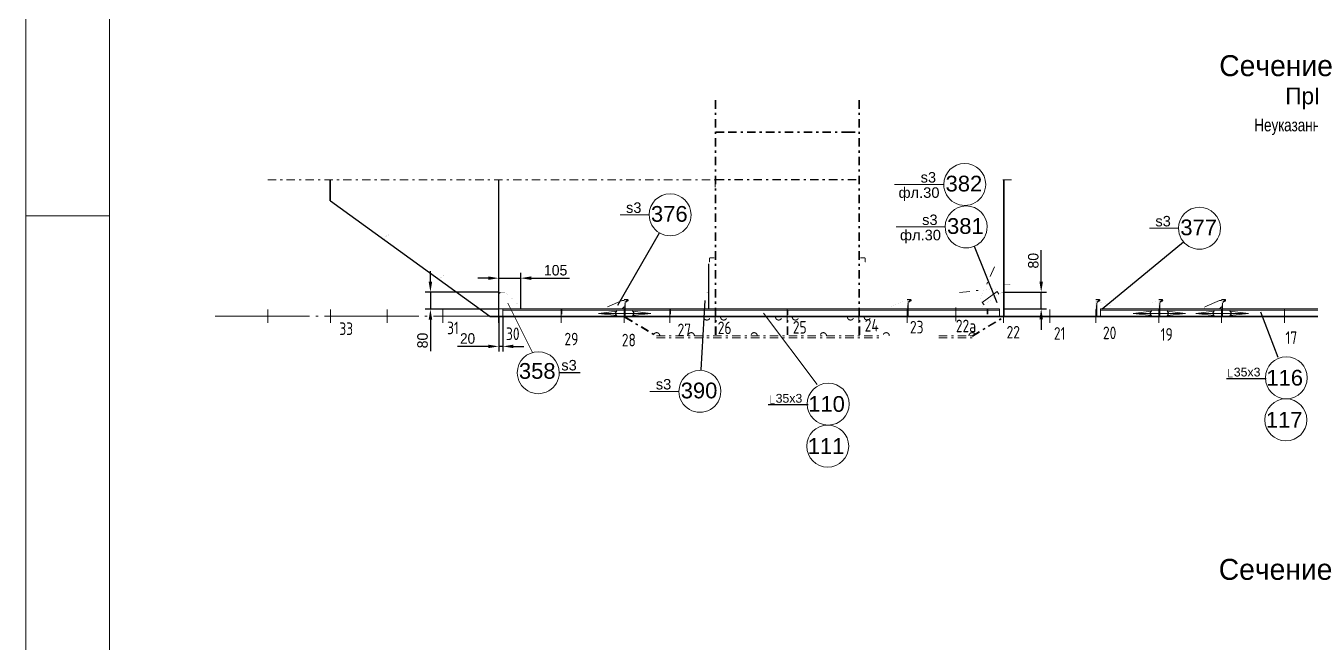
# Model space of a CAD drawing. Header units: millimetres. Extents: x 149544 to 197467, y -3118 to 25363.
# Drawn here: x 168631 to 174764, y 14031 to 16976 of the extents above; entities that cross this region are included whole.
import ezdxf

# ---------------------------------------------------------------- set-up
doc = ezdxf.new("R2010")
doc.units = ezdxf.units.MM
doc.header["$MEASUREMENT"] = 0
for name, pattern in [('K5LT32768', [0]), ('K5LT32769', [0]), ('K5LT32781', [90, 40, -20, 10, -20]), ('K5LT32790', [520, 450, -30, 10, -30]), ('K5LT32791', [0]), ('K5LT32793', [10, 5, -5]), ('K5LT32794', [10, 5, -5]), ('K5LT32795', [75, 50, -25])]:
    doc.linetypes.add(name, pattern=pattern)
doc.layers.add('pen_035', color=1, linetype='Continuous')
doc.layers.add('pen_7', color=1, linetype='Continuous')
doc.styles.add('KTEXTSTYLE', font='GOST_AU.SHX', dxfattribs={"width": 0.96, "height": 5})
doc.styles.add('style5', font='arial.ttf', dxfattribs={"height": 3})
doc.dimstyles.new('PB20', dxfattribs={"dimscale": 20, "dimtxt": 2.5, "dimasz": 2.5, "dimexe": 1.25, "dimexo": 0, "dimtad": 1, "dimdec": 0, "dimtxsty": 'Standard', "dimcen": 2.5, "dimclrd": 7, "dimclre": 7, "dimclrt": 4, "dimadec": 0, "dimazin": 0, "dimtfac": 1, "dimtdec": 0, "dimtmove": 0, "dimatfit": 3, "dimfxl": 1.25, "dimarcsym": 0})
doc.dimstyles.new('PB5', dxfattribs={"dimscale": 20, "dimtxt": 2.5, "dimasz": 2.5, "dimexe": 1.25, "dimexo": 0, "dimtad": 1, "dimdec": 0, "dimlfac": 0.25, "dimtxsty": 'Standard', "dimcen": 2.5, "dimclrd": 7, "dimclre": 7, "dimclrt": 4, "dimadec": 0, "dimazin": 0, "dimtfac": 1, "dimtdec": 0, "dimtmove": 0, "dimatfit": 3, "dimfxl": 1.25, "dimarcsym": 0})

# ---------------------------------------------------------------- blocks, each defined once
blk = doc.blocks.new('*D2410')
at = {"color": 7, "lineweight": -2}
for p, q in [((170887.8, 15590.7), (170887.8, 15422.1)), ((170907.8, 15590.7), (170907.8, 15422.1)), ((170837.8, 15447.1), (170690.4, 15447.1)), ((170907.8, 15447.1), (170887.8, 15447.1)), ((170957.8, 15447.1), (171007.8, 15447.1))]:
    blk.add_line(p, q, dxfattribs=at)
at = {"color": 7}
for points in [[(170837.8, 15455.4), (170837.8, 15438.8), (170887.8, 15447.1)], [(170957.8, 15455.4), (170957.8, 15438.8), (170907.8, 15447.1)]]:
    blk.add_solid(points, dxfattribs=at)
at = {"layer": 'Defpoints', "color": 0}
for p in [(170887.8, 15590.7), (170907.8, 15590.7), (170887.8, 15447.1)]:
    blk.add_point(p, dxfattribs=at)
at = {"color": 4, "insert": (170739.1, 15484.6), "char_height": 50, "attachment_point": 5}
blk.add_mtext('\\H50.0;\\W0.965;\\Q0;\\H50.0;\\W0.965;\\Q0;\\Q0;20', dxfattribs=at)
blk = doc.blocks.new('U343')
at = {"layer": 'pen_035', "color": 1, "linetype": 'K5LT32769', "lineweight": 18, "true_color": 0xff0000}
for p, q in [((-160574, 346.6), (-160579, 283.3)), ((-160574, 346.6), (-160574, 283.3)), ((-160579, 283.3), (-160574, 283.3))]:
    blk.add_line(p, q, dxfattribs=at)
blk = doc.blocks.new('U344')
at = {"layer": 'pen_035', "color": 1, "linetype": 'K5LT32769', "lineweight": 18, "true_color": 0xff0000}
for p in [(-160572, 350.1), (-160562, 355.8)]:
    blk.add_line(p, (-160560.7, 357), dxfattribs=at)
blk = doc.blocks.new('U345')
at = {"layer": 'pen_035', "color": 1, "linetype": 'K5LT32769', "lineweight": 18, "true_color": 0xff0000}
for p in [(-160572, 350.1), (-160560.7, 357)]:
    blk.add_line(p, (-160560.1, 358.6), dxfattribs=at)
blk = doc.blocks.new('U346')
at = {"layer": 'pen_035', "color": 1, "linetype": 'K5LT32769', "lineweight": 18, "true_color": 0xff0000}
for p in [(-160572, 350.1), (-160560.1, 358.6)]:
    blk.add_line(p, (-160560.1, 360.3), dxfattribs=at)
blk = doc.blocks.new('U347')
at = {"layer": 'pen_035', "color": 1, "linetype": 'K5LT32769', "lineweight": 18, "true_color": 0xff0000}
for p in [(-160573.1, 349.2), (-160560.1, 360.3)]:
    blk.add_line(p, (-160560.9, 361.9), dxfattribs=at)
blk = doc.blocks.new('U348')
at = {"layer": 'pen_035', "color": 1, "linetype": 'K5LT32769', "lineweight": 18, "true_color": 0xff0000}
for p in [(-160573.1, 349.2), (-160560.9, 361.9)]:
    blk.add_line(p, (-160562.3, 362.9), dxfattribs=at)
blk = doc.blocks.new('U349')
at = {"layer": 'pen_035', "color": 1, "linetype": 'K5LT32769', "lineweight": 18, "true_color": 0xff0000}
blk.add_line((-160579, 283.3), (-160574, 346.6), dxfattribs=at)
blk = doc.blocks.new('U350')
at = {"layer": 'pen_035', "color": 1, "linetype": 'K5LT32769', "lineweight": 18, "true_color": 0xff0000}
for p in [(-160562.3, 362.9), (-160564, 363.3)]:
    blk.add_line(p, (-160579, 363.3), dxfattribs=at)
blk = doc.blocks.new('U351')
at = {"layer": 'pen_035', "color": 1, "linetype": 'K5LT32769', "lineweight": 18, "true_color": 0xff0000}
for p, q in [((-161174, 346.6), (-161179, 283.3)), ((-161174, 346.6), (-161174, 283.3)), ((-161179, 283.3), (-161174, 283.3))]:
    blk.add_line(p, q, dxfattribs=at)
blk = doc.blocks.new('U352')
at = {"layer": 'pen_035', "color": 1, "linetype": 'K5LT32769', "lineweight": 18, "true_color": 0xff0000}
for p in [(-161172, 350.1), (-161162, 355.8)]:
    blk.add_line(p, (-161160.7, 357), dxfattribs=at)
blk = doc.blocks.new('U353')
at = {"layer": 'pen_035', "color": 1, "linetype": 'K5LT32769', "lineweight": 18, "true_color": 0xff0000}
for p in [(-161172, 350.1), (-161160.7, 357)]:
    blk.add_line(p, (-161160.1, 358.6), dxfattribs=at)
blk = doc.blocks.new('U354')
at = {"layer": 'pen_035', "color": 1, "linetype": 'K5LT32769', "lineweight": 18, "true_color": 0xff0000}
for p in [(-161172, 350.1), (-161160.1, 358.6)]:
    blk.add_line(p, (-161160.1, 360.3), dxfattribs=at)
blk = doc.blocks.new('U355')
at = {"layer": 'pen_035', "color": 1, "linetype": 'K5LT32769', "lineweight": 18, "true_color": 0xff0000}
for p in [(-161173.1, 349.2), (-161160.1, 360.3)]:
    blk.add_line(p, (-161160.9, 361.9), dxfattribs=at)
blk = doc.blocks.new('U356')
at = {"layer": 'pen_035', "color": 1, "linetype": 'K5LT32769', "lineweight": 18, "true_color": 0xff0000}
for p in [(-161173.1, 349.2), (-161160.9, 361.9)]:
    blk.add_line(p, (-161162.3, 362.9), dxfattribs=at)
blk = doc.blocks.new('U357')
at = {"layer": 'pen_035', "color": 1, "linetype": 'K5LT32769', "lineweight": 18, "true_color": 0xff0000}
blk.add_line((-161179, 283.3), (-161174, 346.6), dxfattribs=at)
blk = doc.blocks.new('U358')
at = {"layer": 'pen_035', "color": 1, "linetype": 'K5LT32769', "lineweight": 18, "true_color": 0xff0000}
for p in [(-161162.3, 362.9), (-161164, 363.3)]:
    blk.add_line(p, (-161179, 363.3), dxfattribs=at)
blk = doc.blocks.new('U367')
at = {"layer": 'pen_035', "color": 1, "linetype": 'K5LT32769', "lineweight": 18, "true_color": 0xff0000}
for p, q in [((-163194, 346.6), (-163199, 283.3)), ((-163194, 346.6), (-163194, 283.3)), ((-163199, 283.3), (-163194, 283.3))]:
    blk.add_line(p, q, dxfattribs=at)
blk = doc.blocks.new('U368')
at = {"layer": 'pen_035', "color": 1, "linetype": 'K5LT32769', "lineweight": 18, "true_color": 0xff0000}
for p in [(-163192, 350.1), (-163182, 355.8)]:
    blk.add_line(p, (-163180.7, 357), dxfattribs=at)
blk = doc.blocks.new('U369')
at = {"layer": 'pen_035', "color": 1, "linetype": 'K5LT32769', "lineweight": 18, "true_color": 0xff0000}
for p in [(-163192, 350.1), (-163180.7, 357)]:
    blk.add_line(p, (-163180.1, 358.6), dxfattribs=at)
blk = doc.blocks.new('U370')
at = {"layer": 'pen_035', "color": 1, "linetype": 'K5LT32769', "lineweight": 18, "true_color": 0xff0000}
for p in [(-163192, 350.1), (-163180.1, 358.6)]:
    blk.add_line(p, (-163180.1, 360.3), dxfattribs=at)
blk = doc.blocks.new('U371')
at = {"layer": 'pen_035', "color": 1, "linetype": 'K5LT32769', "lineweight": 18, "true_color": 0xff0000}
for p in [(-163193.1, 349.2), (-163180.1, 360.3)]:
    blk.add_line(p, (-163180.9, 361.9), dxfattribs=at)
blk = doc.blocks.new('U372')
at = {"layer": 'pen_035', "color": 1, "linetype": 'K5LT32769', "lineweight": 18, "true_color": 0xff0000}
for p in [(-163193.1, 349.2), (-163180.9, 361.9)]:
    blk.add_line(p, (-163182.3, 362.9), dxfattribs=at)
blk = doc.blocks.new('U373')
at = {"layer": 'pen_035', "color": 1, "linetype": 'K5LT32769', "lineweight": 18, "true_color": 0xff0000}
blk.add_line((-163199, 283.3), (-163194, 346.6), dxfattribs=at)
blk = doc.blocks.new('U374')
at = {"layer": 'pen_035', "color": 1, "linetype": 'K5LT32769', "lineweight": 18, "true_color": 0xff0000}
for p in [(-163182.3, 362.9), (-163184, 363.3)]:
    blk.add_line(p, (-163199, 363.3), dxfattribs=at)
blk = doc.blocks.new('U51')
at = {"layer": 'pen_035', "color": 1, "linetype": 'K5LT32769', "lineweight": 18, "true_color": 0xff0000}
for p, q in [((-178361.7, -1344.1), (-178345, -1344.5)), ((-178361.7, -1344.1), (-178346.7, -1344.1)), ((-178345, -1344.5), (-178346.7, -1344.1))]:
    blk.add_line(p, q, dxfattribs=at)
blk = doc.blocks.new('U52')
at = {"layer": 'pen_035', "color": 1, "linetype": 'K5LT32769', "lineweight": 18, "true_color": 0xff0000}
for p in [(-178354.7, -1357.3), (-178344.7, -1351.6)]:
    blk.add_line(p, (-178343.4, -1350.4), dxfattribs=at)
blk = doc.blocks.new('U53')
at = {"layer": 'pen_035', "color": 1, "linetype": 'K5LT32769', "lineweight": 18, "true_color": 0xff0000}
for p in [(-178354.7, -1357.3), (-178343.4, -1350.4)]:
    blk.add_line(p, (-178342.8, -1348.8), dxfattribs=at)
blk = doc.blocks.new('U54')
at = {"layer": 'pen_035', "color": 1, "linetype": 'K5LT32769', "lineweight": 18, "true_color": 0xff0000}
for p in [(-178354.7, -1357.3), (-178342.8, -1348.8)]:
    blk.add_line(p, (-178342.9, -1347.1), dxfattribs=at)
blk = doc.blocks.new('U55')
at = {"layer": 'pen_035', "color": 1, "linetype": 'K5LT32769', "lineweight": 18, "true_color": 0xff0000}
for p in [(-178355.8, -1358.2), (-178342.9, -1347.1)]:
    blk.add_line(p, (-178343.7, -1345.5), dxfattribs=at)
blk = doc.blocks.new('U56')
at = {"layer": 'pen_035', "color": 1, "linetype": 'K5LT32769', "lineweight": 18, "true_color": 0xff0000}
for p in [(-178355.8, -1358.2), (-178343.7, -1345.5)]:
    blk.add_line(p, (-178345, -1344.5), dxfattribs=at)
blk = doc.blocks.new('U57')
at = {"layer": 'pen_035', "color": 1, "linetype": 'K5LT32769', "lineweight": 18, "true_color": 0xff0000}
blk.add_line((-178361.7, -1424.1), (-178356.7, -1360.8), dxfattribs=at)
blk = doc.blocks.new('U58')
at = {"layer": 'pen_035', "color": 1, "linetype": 'K5LT32769', "lineweight": 18, "true_color": 0xff0000}
for p in [(-178361.7, -1424.1), (-178356.7, -1424.1)]:
    blk.add_line(p, (-178356.7, -1360.8), dxfattribs=at)
blk = doc.blocks.new('*D2471')
at = {"color": 7, "lineweight": -2}
for p, q in [((170561.8, 15755.9), (170561.8, 15805.9)), ((170885.4, 15705.9), (170536.8, 15705.9)), ((170561.8, 15705.9), (170561.8, 15625.1)), ((170889.3, 15625.1), (170536.8, 15625.1)), ((170561.8, 15575.1), (170561.8, 15425.1))]:
    blk.add_line(p, q, dxfattribs=at)
at = {"color": 7}
for points in [[(170553.5, 15755.9), (170570.2, 15755.9), (170561.8, 15705.9)], [(170553.5, 15575.1), (170570.2, 15575.1), (170561.8, 15625.1)]]:
    blk.add_solid(points, dxfattribs=at)
at = {"layer": 'Defpoints', "color": 0}
for p in [(170885.4, 15705.9), (170561.8, 15625.1), (170889.3, 15625.1)]:
    blk.add_point(p, dxfattribs=at)
at = {"color": 4, "insert": (170524.3, 15475.1), "char_height": 50, "attachment_point": 5, "rotation": 90}
blk.add_mtext('80', dxfattribs=at)
blk = doc.blocks.new('*D2472')
at = {"color": 7, "lineweight": -2}
for p, q in [((170837.7, 15772.5), (170787.7, 15772.5)), ((170887.7, 15626.7), (170887.7, 15797.5)), ((170887.7, 15772.5), (170992.4, 15772.5)), ((170992.4, 15625.9), (170992.4, 15797.5)), ((171042.4, 15772.5), (171225.8, 15772.5))]:
    blk.add_line(p, q, dxfattribs=at)
at = {"color": 7}
for points in [[(170837.7, 15780.8), (170837.7, 15764.1), (170887.7, 15772.5)], [(171042.4, 15780.8), (171042.4, 15764.1), (170992.4, 15772.5)]]:
    blk.add_solid(points, dxfattribs=at)
at = {"layer": 'Defpoints', "color": 0}
for p in [(170992.4, 15772.5), (170887.7, 15626.7), (170992.4, 15625.9)]:
    blk.add_point(p, dxfattribs=at)
at = {"color": 4, "insert": (171159.1, 15810), "char_height": 50, "attachment_point": 5}
blk.add_mtext('105', dxfattribs=at)
blk = doc.blocks.new('*D2485')
at = {"color": 7, "lineweight": -2}
for p, q in [((173475.2, 15755.7), (173475.2, 15905.7)), ((173295.8, 15705.7), (173500.2, 15705.7)), ((173475.2, 15625.7), (173475.2, 15705.7)), ((173295.8, 15625.7), (173500.2, 15625.7)), ((173475.2, 15575.7), (173475.2, 15525.7))]:
    blk.add_line(p, q, dxfattribs=at)
at = {"color": 7}
for points in [[(173466.9, 15755.7), (173483.6, 15755.7), (173475.2, 15705.7)], [(173466.9, 15575.7), (173483.6, 15575.7), (173475.2, 15625.7)]]:
    blk.add_solid(points, dxfattribs=at)
at = {"layer": 'Defpoints', "color": 0}
for p in [(173295.8, 15705.7), (173475.2, 15705.7), (173295.8, 15625.7)]:
    blk.add_point(p, dxfattribs=at)
at = {"color": 4, "insert": (173437.7, 15855.7), "char_height": 50, "attachment_point": 5, "rotation": 90}
blk.add_mtext('80', dxfattribs=at)

msp = doc.modelspace()

# ---------------------------------------------------------------- hatches: boundary and pattern name
for points in [[(171485.8, 15590.7), (171490.8, 15590.7), (171490.8, 15654), (171491, 15655.3), (171491.7, 15656.5), (171492.8, 15657.4), (171502.8, 15663.2), (171504.1, 15664.4), (171504.7, 15666), (171504.7, 15667.7), (171503.9, 15669.2), (171502.5, 15670.3), (171500.8, 15670.7), (171485.8, 15670.7)], [(172835.8, 15590.7), (172840.8, 15590.7), (172840.8, 15654), (172841, 15655.3), (172841.7, 15656.5), (172842.8, 15657.4), (172852.8, 15663.2), (172854.1, 15664.4), (172854.7, 15666), (172854.7, 15667.7), (172853.9, 15669.2), (172852.5, 15670.3), (172850.8, 15670.7), (172835.8, 15670.7)], [(173735.8, 15590.7), (173740.8, 15590.7), (173740.8, 15654), (173741, 15655.3), (173741.7, 15656.5), (173742.8, 15657.4), (173752.8, 15663.2), (173754.1, 15664.4), (173754.7, 15666), (173754.7, 15667.7), (173753.9, 15669.2), (173752.5, 15670.3), (173750.8, 15670.7), (173735.8, 15670.7)], [(174035.8, 15590.7), (174040.8, 15590.7), (174040.8, 15654), (174041, 15655.3), (174041.7, 15656.5), (174042.8, 15657.4), (174052.8, 15663.2), (174054.1, 15664.4), (174054.7, 15666), (174054.7, 15667.7), (174053.9, 15669.2), (174052.5, 15670.3), (174050.8, 15670.7), (174035.8, 15670.7)], [(174335.8, 15590.7), (174340.8, 15590.7), (174340.8, 15654), (174341, 15655.3), (174341.7, 15656.5), (174342.8, 15657.4), (174352.8, 15663.2), (174354.1, 15664.4), (174354.7, 15666), (174354.7, 15667.7), (174353.9, 15669.2), (174352.5, 15670.3), (174350.8, 15670.7), (174335.8, 15670.7)]]:
    msp.add_hatch(color=0).paths.add_polyline_path(points)

# ---------------------------------------------------------------- linework, layer by layer
at = {"color": 7, "linetype": 'K5LT32768', "lineweight": 18}
for p, q in [((168631.3, 22010.1), (168631.3, 10130.1)), ((168631.3, 16070.1), (169031.3, 16070.1))]:
    msp.add_line(p, q, dxfattribs=at)
at = {"color": 1, "linetype": 'K5LT32769', "lineweight": 18, "true_color": 0xff0000}
msp.add_line((169031.3, 21910.1), (169031.3, 10230.1), dxfattribs=at)
at = {"color": 0, "linetype": 'K5LT32781', "lineweight": 18}
for p, q in [((171920.8, 15590.7), (171920.8, 16622.4)), ((171922.8, 15590.7), (171922.8, 16622.4)), ((172605.8, 15590.7), (172605.8, 16622.4)), ((172607.8, 15590.7), (172607.8, 16622.4)), ((171922.8, 16469.7), (171982.3, 16469.7)), ((171922.8, 16466.7), (171982.3, 16466.7)), ((171982.3, 16469.7), (172548.5, 16469.7)), ((171982.3, 16466.7), (172548.5, 16466.7)), ((172548.5, 16469.7), (172605.8, 16469.7)), ((172548.5, 16466.7), (172605.8, 16466.7)), ((169785.8, 16240.7), (171920.8, 16240.7)), ((171920.8, 16240.7), (171920.8, 16205.7)), ((171922.8, 16243.7), (172605.8, 16243.7)), ((171922.8, 16240.7), (172605.8, 16240.7)), ((173292.8, 16240.7), (173337.8, 16240.7)), ((171891.8, 15850.7), (171890.8, 15850.7)), ((171892.8, 15866.7), (171892.8, 15851.7)), ((171915.8, 15868.7), (171894.8, 15868.7)), ((172612.8, 15868.7), (172633.8, 15868.7)), ((172635.8, 15866.7), (172635.8, 15851.7)), ((172636.8, 15850.7), (172637.8, 15850.7)), ((171489.3, 15585.1), (171639.3, 15495.1)), ((171490.8, 15587.7), (171640.8, 15497.7)), ((171920.8, 15502.2), (171920.8, 15583.2)), ((171920.8, 15502.2), (171920.8, 15583.2)), ((171924.8, 15502.2), (171924.8, 15583.2)), ((171924.8, 15502.2), (171924.8, 15583.2)), ((172262.8, 15502.2), (172262.8, 15583.2)), ((172262.8, 15502.2), (172262.8, 15583.2)), ((172266.8, 15502.2), (172266.8, 15583.2)), ((172266.8, 15502.2), (172266.8, 15583.2)), ((172605.8, 15502.2), (172605.8, 15583.2)), ((172605.8, 15502.2), (172605.8, 15583.2)), ((172609.8, 15502.2), (172609.8, 15583.2)), ((172609.8, 15502.2), (172609.8, 15583.2)), ((173145.8, 15497.7), (173295.8, 15587.7)), ((173147.3, 15495.1), (173297.3, 15585.1)), ((171640.8, 15497.7), (172708.6, 15497.7)), ((171640.8, 15487.7), (172708.6, 15487.7)), ((172987, 15497.7), (173145.8, 15497.7)), ((172987, 15487.7), (173145.8, 15487.7))]:
    msp.add_line(p, q, dxfattribs=at)
at = {"color": 0, "linetype": 'K5LT32791', "lineweight": 18}
for p, q in [((170081.8, 16140.7), (170081.8, 16240.7)), ((170085.8, 16240.7), (170085.8, 16205.7)), ((170085.8, 16140.7), (170085.8, 16240.7)), ((170885.8, 15590.7), (170885.8, 16240.7)), ((170887.8, 15590.7), (170887.8, 16240.7)), ((173295.8, 15590.7), (173295.8, 16240.7)), ((173297.8, 15590.7), (173297.8, 16240.7)), ((170084.6, 16139), (170844.6, 15589)), ((170085.8, 16140.7), (170845.8, 15590.7)), ((170845.8, 15590.7), (173068.8, 15590.7)), ((170845.8, 15590.7), (173068.8, 15590.7)), ((170845.8, 15587.7), (173068.8, 15587.7)), ((172987, 15590.7), (178020, 15590.7)), ((172987, 15590.7), (178785.6, 15590.7)), ((172987, 15587.7), (178785.6, 15587.7))]:
    msp.add_line(p, q, dxfattribs=at)
at = {"color": 0, "linetype": 'K5LT32768', "lineweight": 18}
for p, q in [((173010.5, 16219.5), (172776.1, 16219.5)), ((171605.2, 16074.9), (171466.6, 16074.9)), ((173017.5, 16017.1), (172783.1, 16017.1)), ((174130.2, 16010.6), (173991.5, 16010.6)), ((173231.7, 15780.7), (173251.7, 15826.5)), ((173135.2, 15709.6), (173085.5, 15704)), ((173174.9, 15714), (173165, 15712.9)), ((173215.6, 15744), (173219.7, 15753.2)), ((171048.4, 15417.6), (170930.3, 15653.8)), ((169785.8, 15558.7), (169785.8, 15622.7)), ((170085.8, 15558.7), (170085.8, 15622.7)), ((170355.8, 15558.7), (170355.8, 15622.7)), ((170620.8, 15558.7), (170620.8, 15622.7)), ((170885.8, 15558.7), (170885.8, 15622.7)), ((171185.8, 15558.7), (171185.8, 15622.7)), ((171450.8, 15615.6), (171363.3, 15604.7)), ((171363.3, 15604.7), (171613.3, 15604.7)), ((171450.8, 15593.7), (171363.3, 15604.7)), ((171450.8, 15615.6), (171442.1, 15604.7)), ((171450.8, 15593.7), (171442.1, 15604.7)), ((171485.8, 15558.7), (171485.8, 15622.7)), ((171525.8, 15615.6), (171613.3, 15604.7)), ((171525.8, 15615.6), (171534.6, 15604.7)), ((171525.8, 15593.7), (171613.3, 15604.7)), ((171525.8, 15593.7), (171534.6, 15604.7)), ((171703.8, 15558.7), (171703.8, 15622.7)), ((171920.8, 15558.7), (171920.8, 15622.7)), ((172151.2, 15605.4), (172405.9, 15265.8)), ((172262.8, 15558.7), (172262.8, 15622.7)), ((172605.8, 15558.7), (172605.8, 15622.7)), ((172835.8, 15558.7), (172835.8, 15622.7)), ((173068.8, 15568.2), (173068.8, 15632.2)), ((173295.8, 15558.7), (173295.8, 15622.7)), ((173515.8, 15558.7), (173515.8, 15622.7)), ((173735.8, 15558.7), (173735.8, 15622.7)), ((174000.8, 15615.6), (173913.3, 15604.7)), ((173913.3, 15604.7), (174163.3, 15604.7)), ((174000.8, 15593.7), (173913.3, 15604.7)), ((174000.8, 15615.6), (173992.1, 15604.7)), ((174000.8, 15593.7), (173992.1, 15604.7)), ((174035.8, 15558.7), (174035.8, 15622.7)), ((174035.8, 15558.7), (174035.8, 15622.7)), ((174075.8, 15615.6), (174163.3, 15604.7)), ((174075.8, 15615.6), (174084.6, 15604.7)), ((174075.8, 15593.7), (174163.3, 15604.7)), ((174075.8, 15593.7), (174084.6, 15604.7)), ((174300.8, 15615.6), (174213.3, 15604.7)), ((174213.3, 15604.7), (174463.3, 15604.7)), ((174300.8, 15593.7), (174213.3, 15604.7)), ((174300.8, 15615.6), (174292.1, 15604.7)), ((174300.8, 15593.7), (174292.1, 15604.7)), ((174335.8, 15558.7), (174335.8, 15622.7)), ((174375.8, 15615.6), (174463.3, 15604.7)), ((174375.8, 15615.6), (174384.6, 15604.7)), ((174375.8, 15593.7), (174463.3, 15604.7)), ((174375.8, 15593.7), (174384.6, 15604.7)), ((174635.8, 15558.7), (174635.8, 15622.7)), ((171747.1, 15232.8), (171608.5, 15232.8))]:
    msp.add_line(p, q, dxfattribs=at)
at = {"color": 0, "linetype": 'K5LT32769', "lineweight": 18}
for p, q in [((173304.8, 16240.7), (173327.8, 16240.7)), ((173264.8, 15708.8), (173194, 15656.6)), ((173273.7, 15696.8), (173264.8, 15708.8)), ((171475.8, 15665.7), (171405.8, 15635.7)), ((171485.8, 15665.7), (171475.8, 15665.7)), ((173202.9, 15644.6), (173194, 15656.6)), ((174325.8, 15665.7), (174255.8, 15635.7)), ((174335.8, 15665.7), (174325.8, 15665.7)), ((170887.8, 15625.7), (170992.8, 15625.7)), ((170907.8, 15625.7), (173068.8, 15625.7)), ((170907.8, 15590.7), (170907.8, 15625.7)), ((170907.8, 15620.4), (173068.8, 15620.4)), ((171185.8, 15600.2), (171185.8, 15625.9)), ((171188.8, 15600.2), (171188.8, 15625.9)), ((171475.8, 15625.7), (171485.8, 15635.7)), ((171703.8, 15600.2), (171703.8, 15625.9)), ((171706.8, 15600.2), (171706.8, 15625.9)), ((172835.8, 15600.2), (172835.8, 15625.9)), ((172838.8, 15600.2), (172838.8, 15625.9)), ((172987, 15625.7), (173275.8, 15625.7)), ((172987, 15620.4), (173275.8, 15620.4)), ((173217.8, 15600.2), (173217.8, 15625.9)), ((173220.8, 15600.2), (173220.8, 15625.9)), ((173275.8, 15590.7), (173275.8, 15625.7)), ((173737.8, 15600.2), (173737.8, 15625.9)), ((173740.8, 15600.2), (173740.8, 15625.9)), ((173757.8, 15625.7), (175515.8, 15625.7)), ((173757.8, 15590.7), (173757.8, 15625.7)), ((173757.8, 15620.4), (175515.8, 15620.4)), ((174325.8, 15625.7), (174335.8, 15635.7)), ((174337.8, 15600.2), (174337.8, 15625.9)), ((174340.8, 15600.2), (174340.8, 15625.9))]:
    msp.add_line(p, q, dxfattribs=at)
at = {"color": 7}
for p, q in [((171455, 15644.2), (171655, 15988.5)), ((173765.8, 15625.7), (174154.4, 15945.3)), ((173155.2, 15924.5), (173264.3, 15656.4)), ((171888.8, 15840.1), (171888.8, 15625.7)), ((171853.5, 15334.6), (171872.6, 15665.4)), ((174605.9, 15393.7), (174522.1, 15610.1)), ((171173.8, 15322.4), (171276.8, 15322.4))]:
    msp.add_line(p, q, dxfattribs=at)
at = {"color": 0, "linetype": 'K5LT32790', "lineweight": 18}
for p, q in [((169535.8, 15590.7), (173068.8, 15590.7)), ((172987, 15590.7), (180165.8, 15590.7))]:
    msp.add_line(p, q, dxfattribs=at)
at = {"color": 0, "linetype": 'K5LT32795', "lineweight": 18}
for p, q in [((172262.8, 15597.2), (172262.8, 15618.7)), ((172266.8, 15597.2), (172266.8, 15618.7))]:
    msp.add_line(p, q, dxfattribs=at)
for p, q in [((174358.7, 15294.5), (174548.7, 15294.5)), ((172173.2, 15169.3), (172363.2, 15169.3))]:
    msp.add_line(p, q)
at = {"color": 0, "linetype": 'K5LT32794', "const_width": 0.18}
for points in [[(171920.8, 16375.1), (171920.8, 16369.7), (171820.8, 16369.7), (171820.8, 16375.1), (171920.8, 16375.1)], [(171920.8, 15870.7), (171920.8, 15869.7), (171920.5, 15869), (171919.8, 15868.7), (171894.8, 15868.7), (171893.8, 15868.4), (171893.1, 15867.7), (171892.8, 15866.7), (171892.8, 15851.7), (171892.5, 15851), (171891.8, 15850.7), (171890.8, 15850.7), (171890.8, 15870.7), (171920.8, 15870.7)], [(172607.8, 15870.7), (172607.8, 15869.7), (172608.1, 15869), (172608.8, 15868.7), (172633.8, 15868.7), (172634.8, 15868.4), (172635.5, 15867.7), (172635.8, 15866.7), (172635.8, 15851.7), (172636.1, 15851), (172636.8, 15850.7), (172637.8, 15850.7), (172637.8, 15870.7), (172607.8, 15870.7)]]:
    msp.add_lwpolyline(points, dxfattribs=at)
at = {"color": 0, "linetype": 'K5LT32791', "const_width": 0.18}
msp.add_lwpolyline([(170085.8, 16240.7), (170085.8, 16239.7), (170085.8, 16140.7), (170093.4, 16135.2), (170845.8, 15590.7)], dxfattribs=at)
at = {"color": 0, "linetype": 'K5LT32769', "const_width": 0.18}
for points in [[(173297.8, 16065.7), (173297.8, 16064.7), (173298.1, 16064), (173298.8, 16063.7), (173323.8, 16063.7), (173324.8, 16063.4), (173325.5, 16062.7), (173325.8, 16061.7), (173325.8, 16046.7), (173326.1, 16046), (173326.8, 16045.7), (173327.8, 16045.7), (173327.8, 16065.7), (173297.8, 16065.7)], [(170337.8, 15958.3), (170338.6, 15957.7), (170339.4, 15957.5), (170340, 15957.9), (170354.7, 15978.2), (170355.5, 15978.8), (170356.5, 15979), (170357.5, 15978.6), (170369.6, 15969.8), (170370.4, 15969.7), (170371, 15970.1), (170371.6, 15970.9), (170355.4, 15982.6), (170337.8, 15958.3)], [(171885.8, 15840.1), (171888.8, 15840.1), (171888.8, 15872.1), (171920.8, 15872.1), (171920.8, 15875.1), (171885.8, 15875.1), (171885.8, 15840.1)], [(170602.8, 15766.5), (170603.6, 15765.9), (170604.4, 15765.8), (170605, 15766.2), (170619.7, 15786.4), (170620.5, 15787.1), (170621.5, 15787.2), (170622.5, 15786.9), (170634.6, 15778.1), (170635.4, 15777.9), (170636, 15778.3), (170636.6, 15779.1), (170620.4, 15790.8), (170602.8, 15766.5)], [(170887.8, 15705.7), (170887.8, 15706.7), (170888.1, 15707.4), (170888.8, 15707.7), (170913.8, 15707.7), (170914.8, 15707.9), (170915.5, 15708.7), (170915.8, 15709.7), (170915.8, 15724.7), (170916.1, 15725.4), (170916.8, 15725.7), (170917.8, 15725.7), (170917.8, 15705.7), (170887.8, 15705.7)], [(170992.8, 15625.7), (170992.8, 15635.7), (170917.8, 15705.7), (170894.8, 15705.7)], [(171879, 15625.7), (171889, 15635.7), (171889, 15705.7), (171879, 15705.7), (171809, 15635.7), (171809, 15625.7), (171879, 15625.7)], [(173295.8, 15705.7), (173285.8, 15705.7), (173190.8, 15635.7), (173190.8, 15625.7), (173295.8, 15625.7)], [(172835.8, 15665.7), (172825.8, 15665.7), (172755.8, 15635.7), (172755.8, 15625.7), (172825.8, 15625.7)], [(173740.8, 15625.7), (173820.8, 15625.7), (173820.8, 15635.7), (173750.8, 15660.7), (173740.8, 15660.7)], [(174035.8, 15665.7), (174025.8, 15665.7), (173955.8, 15635.7), (173955.8, 15625.7), (174025.8, 15625.7)], [(171405.8, 15635.7), (171405.8, 15625.7), (171475.8, 15625.7)], [(173515.8, 15590.7), (173518.8, 15590.7), (173518.8, 15622.7), (173550.8, 15622.7), (173550.8, 15625.7), (173515.8, 15625.7), (173515.8, 15590.7)], [(174255.8, 15635.7), (174255.8, 15625.7), (174325.8, 15625.7)]]:
    msp.add_lwpolyline(points, dxfattribs=at)
at = {"color": 0, "linetype": 'K5LT32793', "const_width": 0.18}
msp.add_lwpolyline([(173297.8, 15740.7), (173297.8, 15741.7), (173298.1, 15742.4), (173298.8, 15742.7), (173323.8, 15742.7), (173324.8, 15742.9), (173325.5, 15743.7), (173325.8, 15744.7), (173325.8, 15759.7), (173326.1, 15760.4), (173326.8, 15760.7), (173327.8, 15760.7), (173327.8, 15740.7), (173297.8, 15740.7)], dxfattribs=at)
at = {"color": 0, "linetype": 'K5LT32768', "const_width": 0.18}
for points in [[(173198.4, 15650.6), (173183.6, 15670.7), (173203.6, 15716.5)], [(173269.3, 15702.8), (173254.4, 15722.9), (173204.8, 15717.4)]]:
    msp.add_lwpolyline(points, dxfattribs=at)
at = {"color": 0, "linetype": 'K5LT32781', "const_width": 0.18}
for points in [[(173068.8, 15587.7), (171495.8, 15587.7), (171495.1, 15585.1)], [(173287.2, 15582.5), (173285.8, 15587.7), (172987, 15587.7)]]:
    msp.add_lwpolyline(points, dxfattribs=at)
at = {"const_width": 3}
for points in [[(174369.3, 15339.7), (174369.3, 15300.5), (174389, 15300.5)], [(172183.9, 15214.5), (172183.9, 15175.2), (172203.5, 15175.2)]]:
    msp.add_lwpolyline(points, dxfattribs=at)
at = {"color": 0, "linetype": 'K5LT32768', "lineweight": 18}
for centre in [(174644.6, 15297.3), (172459.2, 15172.1), (174642.3, 15096.7), (172456.9, 14971.5)]:
    msp.add_circle(centre, 100, dxfattribs=at)
for centre, start, end in [((173110.5, 16219.5), 0, 179.99998), ((173110.5, 16219.5), 179.99998, 0), ((171705.2, 16074.9), 0, 179.99998), ((171705.2, 16074.9), 179.99998, 0), ((173117.5, 16017.1), 0, 179.99998), ((174230.2, 16010.6), 0, 179.99998), ((173117.5, 16017.1), 179.99998, 0), ((174230.2, 16010.6), 179.99998, 0), ((171076.3, 15321.6), 0, 179.99998), ((171847.1, 15232.8), 0, 179.99998), ((171076.3, 15321.6), 179.99998, 0), ((171847.1, 15232.8), 179.99998, 0)]:
    msp.add_arc(centre, 100, start, end, dxfattribs=at)
at = {"color": 0, "linetype": 'K5LT32781', "lineweight": 18}
for centre, radius, start, end in [((171891.8, 15851.7), 1, 270, 0), ((171894.8, 15866.7), 2, 90, 180), ((172633.8, 15866.7), 2, 0, 90), ((172636.8, 15851.7), 1, 180, 270), ((171880.8, 15587.7), 15, 180.00001, 0), ((171960.8, 15587.7), 15, 180.00001, 0), ((172222.8, 15587.7), 15, 180.00001, 0), ((172302.8, 15587.7), 15, 180.00001, 0), ((172565.8, 15587.7), 15, 180.00001, 0), ((172645.8, 15587.7), 15, 180.00001, 0), ((171640.8, 15497.7), 15, 74.51849, 149.03559), ((171640.8, 15497.7), 15, 0.00044, 74.51848), ((171805.8, 15497.7), 15, 0, 180), ((172105.8, 15497.7), 15, 0, 180), ((172435.8, 15497.7), 15, 0, 180), ((172735.8, 15497.7), 15, 0, 180), ((173145.8, 15497.7), 15, 105.48148, 179.99872), ((173145.8, 15497.7), 15, 30.96445, 105.4815)]:
    msp.add_arc(centre, radius, start, end, dxfattribs=at)
at = {"color": 0, "linetype": 'K5LT32769', "lineweight": 18}
msp.add_arc((170887.8, 15705.7), 7, 270, 0, dxfattribs=at)

# ---------------------------------------------------------------- block references
at = {"color": 0}
for name, p in [('U374', (334684.8, 15307.4)), ('U367', (334684.8, 15307.4)), ('U373', (334684.8, 15307.4)), ('U372', (334684.8, 15307.4)), ('U371', (334684.8, 15307.4)), ('U370', (334684.8, 15307.4)), ('U369', (334684.8, 15307.4)), ('U368', (334684.8, 15307.4)), ('U51', (351197.5, 17014.8)), ('U57', (351197.5, 17014.8)), ('U58', (351197.5, 17014.8)), ('U56', (351197.5, 17014.8)), ('U55', (351197.5, 17014.8)), ('U54', (351197.5, 17014.8)), ('U53', (351197.5, 17014.8)), ('U52', (351197.5, 17014.8)), ('U358', (334914.8, 15307.4)), ('U351', (334914.8, 15307.4)), ('U357', (334914.8, 15307.4)), ('U356', (334914.8, 15307.4)), ('U355', (334914.8, 15307.4)), ('U354', (334914.8, 15307.4)), ('U353', (334914.8, 15307.4)), ('U352', (334914.8, 15307.4)), ('U51', (352397.5, 17014.8)), ('U57', (352397.5, 17014.8)), ('U58', (352397.5, 17014.8)), ('U56', (352397.5, 17014.8)), ('U55', (352397.5, 17014.8)), ('U54', (352397.5, 17014.8)), ('U53', (352397.5, 17014.8)), ('U52', (352397.5, 17014.8)), ('U350', (334914.8, 15307.4)), ('U343', (334914.8, 15307.4)), ('U349', (334914.8, 15307.4)), ('U348', (334914.8, 15307.4)), ('U347', (334914.8, 15307.4)), ('U346', (334914.8, 15307.4)), ('U345', (334914.8, 15307.4)), ('U344', (334914.8, 15307.4))]:
    msp.add_blockref(name, p, dxfattribs=at)

# ---------------------------------------------------------------- texts
at = {"color": 0, "char_height": 2.5, "attachment_point": 1, "style": 'KTEXTSTYLE'}
for s, insert in [('{\\H24x;\\W0.965;\\C6;24}', (172633.5, 15577.8)), ('{\\H24x;\\W0.965;\\C6;33}', (170127.3, 15561.3)), ('{\\H24x;\\W0.965;\\C6;31}', (170641.3, 15565.1)), ('{\\H24x;\\W0.965;\\C6;30}', (170922.3, 15537.2)), ('{\\H24x;\\W0.965;\\C6;27}', (171740.8, 15556)), ('{\\H24x;\\W0.965;\\C6;26}', (171932.4, 15565.6)), ('{\\H24x;\\W0.965;\\C6;25}', (172290.7, 15568)), ('{\\H24x;\\W0.965;\\C6;23}', (172849.1, 15568.9)), ('{\\H24x;\\W0.965;\\C6;22a}', (173068.1, 15574.7)), ('{\\H24x;\\W0.965;\\C6;22}', (173310.2, 15544.8)), ('{\\H24x;\\W0.965;\\C6;21}', (173535.7, 15539)), ('{\\H24x;\\W0.965;\\C6;20}', (173769.8, 15541.5)), ('{\\H24x;\\W0.965;\\C6;19}', (174044.9, 15534.3)), ('{\\H24x;\\W0.965;\\C6;17}', (174640.4, 15518.7)), ('{\\H24x;\\W0.965;\\C6;29}', (171201.1, 15512.2)), ('{\\H24x;\\W0.965;\\C6;28}', (171474.7, 15507.3))]:
    msp.add_mtext(s, dxfattribs=dict(at, insert=insert))
at = {"layer": 'pen_7', "color": 0, "style": 'style5'}
for s, height, width, p in [('Сечение ', 100, 0.965, (174324.5, 16736)), ('ПрБ ', 80, 0.965, (174639.5, 16601.7)), ('Неуказанную сварку см', 60, 0.765, (174491.9, 16472.7)), ('Сечение ', 100, 0.965, (174322.2, 14333.9))]:
    msp.add_text(s, height=height, dxfattribs=dict(at, width=width)).set_placement(p)
for s, height, p in [('s3', 50, (172900.2, 16228.4)), ('фл.30', 50, (172794.7, 16155.6)), ('s3', 50, (171494.9, 16083.8)), ('s3', 50, (172907.2, 16026)), ('s3', 50, (174019.9, 16019.4)), ('фл.30', 50, (172801.7, 15953.1)), ('s3', 50, (171186.2, 15332.5)), ('35х3', 42, (174393.9, 15303.7)), ('s3', 50, (171636.8, 15241.7)), ('35х3', 42, (172208.5, 15178.5))]:
    msp.add_text(s, height=height, dxfattribs=at).set_placement(p)
at = {"layer": 'pen_7', "color": 2, "style": 'style5'}
for s, p in [('382', (173019.2, 16186.1)), ('376', (171613.9, 16041.5)), ('381', (173026.2, 15983.7)), ('377', (174138.9, 15977.2)), ('358', (170984, 15292.7)), ('116', (174549.3, 15260.3)), ('390', (171755.8, 15199.4)), ('110', (172363.8, 15135.1)), ('117', (174547, 15059.7)), ('111', (172361.5, 14934.5))]:
    msp.add_text(s, height=75, dxfattribs=at).set_placement(p)

# ---------------------------------------------------------------- dimensions: what is measured, and where the dimension line sits
at = {"color": 7}
for base, p1, p2, picture, middle in [((173475.2, 15705.7), (173295.8, 15625.7), (173295.8, 15705.7), '*D2485', (173437.7, 15855.7)), ((170561.8, 15625.1), (170885.4, 15705.9), (170889.3, 15625.1), '*D2471', (170524.3, 15475.1))]:
    dim = msp.add_linear_dim(base=base, p1=p1, p2=p2, angle=90, text='80', dimstyle='PB5', dxfattribs=at)
    dim.commit()
    dim.dimension.update_dxf_attribs({"geometry": picture, "text_midpoint": middle})
dim = msp.add_linear_dim(base=(170992.4, 15772.5), p1=(170887.7, 15626.7), p2=(170992.4, 15625.9), text='105', dimstyle='PB5', dxfattribs=at)
dim.commit()
dim.dimension.update_dxf_attribs({"geometry": '*D2472', "text_midpoint": (171159.1, 15810)})
at = {"color": 0}
dim = msp.add_linear_dim(base=(170887.8, 15447.1), p1=(170907.8, 15590.7), p2=(170887.8, 15590.7), text='\\H50.0;\\W0.965;\\Q0;\\H50.0;\\W0.965;\\Q0;\\Q0;20', dimstyle='PB20', dxfattribs=at)
dim.commit()
dim.dimension.update_dxf_attribs({"geometry": '*D2410', "text_midpoint": (170739.1, 15447.1), "dimtype": 160})

doc.saveas('drawing.dxf')
